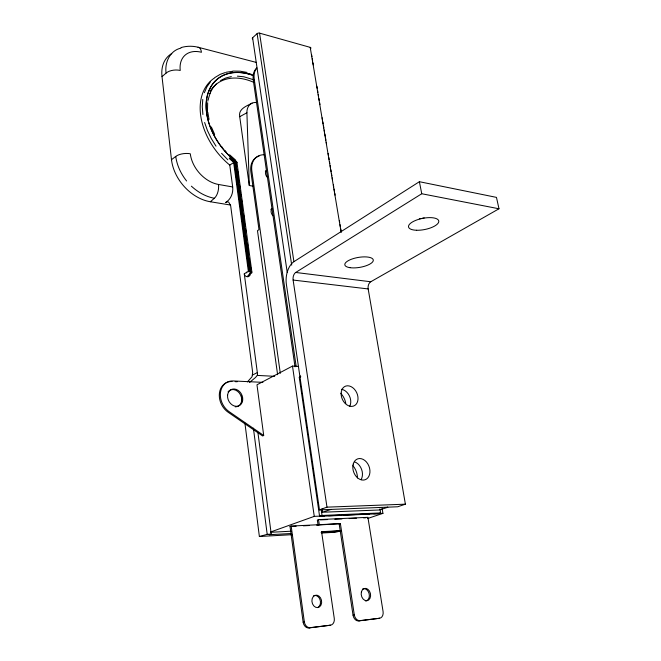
<?xml version="1.0" encoding="UTF-8"?>
<svg xmlns="http://www.w3.org/2000/svg" width="661" height="661" viewBox="0 0 661 661"><rect width="100%" height="100%" fill="white"/><g stroke="black" fill="none" stroke-linecap="round" stroke-linejoin="round"><path stroke-width="0.99" d="M236.96 162.391L251.891 272.117L251.535 273.464M202.762 99.447L202.266 106.76L202.894 114.502M247.404 381.901L252.048 376.737L252.676 372.465L230.648 205.637L228.706 202.134L227.698 201.795L225.541 202.53C230.92 199.432 233.383 192.938 232.68 186.947L229.755 165.093A60.415 41.858 50.9 0 1 214.61 77.907M207.661 102.744L207.455 111.957M207.86 101.116L208.05 99.547M249.536 382.455L255.477 377.514L257.278 375.415L257.517 373.969L244.281 273.811L247.396 271.845L250.469 271.357L249.461 274.769L246.884 276.604L246.289 276.455A2.727 2.066 56.2 0 1 244.281 273.811M208.306 99.167L210.107 93.201M204.34 92.722L206.967 86.74L210.562 81.609M235.737 160.788L235.547 161.226A57.557 39.718 50.9 0 1 207.058 97.126A57.557 39.718 50.9 0 1 253.213 75.486M209.851 93.598L212.594 88.376L216.221 83.98M379.943 508.879L380.612 512.928L378.117 513.762L319.602 516.348L299.268 377.481L300.458 375.828M252.75 38.925A1.768 0.958 -7.4 0 1 252.601 37.768L257.112 33.628A1.776 0.975 -7.6 0 1 259.566 33.133L310.216 47.369A1.71 0.909 -9.4 0 1 310.571 48.608M230.565 205.042L210.363 201.754A39.858 29.084 50 0 1 171.496 159.706L162.011 76.635L166.101 73.074A10.518 5.428 -4.8 0 1 180.238 70.454A28.654 19.69 47.7 0 1 201.456 52.269A10.287 5.032 -77.7 0 0 198.011 47.22C192.425 45.807 186.551 45.948 181.031 47.584M210.363 201.754L214.362 198.275A10.65 5.561 -80.8 0 0 218.502 184.469A29.15 21.061 50.2 0 1 190.294 153.765A10.816 4.858 -5.7 0 0 175.743 156.434L171.496 159.706M246.884 276.604L247.644 276.695L249.875 274.819L250.668 272.043L235.68 161.441A2.818 1.248 -7 0 1 236.58 163.036L236.357 162.176M229.755 165.093L235.547 161.358A57.697 39.817 50.9 0 1 206.926 97.126A57.697 39.817 50.9 0 1 253.122 75.346M419.388 181.709L294.071 261.574A17.731 10.427 -83.1 0 0 286.37 284.23L319.478 509.871L397.724 506.772L405.391 504.178L368.169 288.94A5.602 3.586 -83.2 0 1 370.755 281.76L498.989 208.777L496.469 197.383L419.388 181.709L421.751 193.747L498.989 208.777M319.478 509.871L326.98 507.152L293.12 280.049A5.908 3.479 -83.1 0 1 295.707 272.464L421.751 193.747M215.032 77.444L220.278 74.305L225.327 72.536M252.097 103.124C246.743 105.975 238.059 108.9 239.72 116.691L249.288 185.501L253.345 186.22M239.72 116.691L246.908 112.767A13.493 10.171 61.6 0 1 256.592 102.554M298.648 366.442L292.493 366.078L256.972 384.785L263.706 435.483L262.632 435.979L228.119 412.224A17.393 13.98 63.5 0 1 219.435 393.088A17.393 13.98 63.5 0 1 232.061 381.504M299.268 377.481L300.796 376.696M252.659 374.936L257.46 372.548M220.625 80.518L225.707 78.031L231.342 76.577M331.136 509.408L322.188 512.25L379.274 509.986L387.825 507.276L387.131 507.194M270.539 532.006L314.264 516.373L324.518 515.927M340.448 530.651L321.577 531.684L334.268 618.399A6.313 4.784 79.6 0 1 330.434 625.207L308.935 627.95A6.395 4.924 80.3 0 1 303.143 622.183L290.022 526.487L291.171 526.073L340.39 523.628L354.296 614.862A6.379 4.734 78.6 0 0 359.989 620.621L379.505 618.275A6.288 4.594 78.1 0 0 383.074 611.532L367.913 517.332L318.536 519.62L317.338 520.042L318.073 525.098L319.271 524.677L318.536 519.62M319.602 516.348L322.047 515.473L380.612 512.928M316.66 525.148L340.39 523.628M367.367 518.596L382.934 513.357L382.091 508.276M244.917 423.131L259.376 536.501L267.201 534.344L271.25 534.121L257.889 432.319M271.25 534.121L269.068 534.724L291.46 533.493M303.143 622.183L304.341 621.885A6.403 4.924 80.2 0 0 310.133 627.661L330.434 625.207A6.304 4.784 79.6 0 1 329.219 625.496M339.184 524.033L353.04 615.168L354.296 614.862M308.935 627.95L310.133 627.661M353.04 615.168A6.37 4.726 78.7 0 0 358.725 620.919L359.989 620.621M358.725 620.919L379.505 618.275M340.803 530.981L335.218 532.27L321.899 533.014M180.899 48.154C169.935 50.492 164.49 62.696 166.101 73.074M226.161 72.247L232.556 71.297M232.961 71.074L240.117 71.19L247.074 72.437M321.403 532.031L340.266 530.99M321.32 532.287L339.597 531.279L321.188 532.617M259.376 536.501L292.17 534.675M270.597 532.303L291.088 531.204M250.18 275.059L248.586 274.869M290.022 526.487L296.169 526.173M303.341 525.817L309.488 525.512M320.428 519.901L327.625 519.563M334.821 519.232L342.018 518.893M349.215 518.555L356.411 518.224M363.608 517.885L365.665 517.794M328.616 515.745L339.886 515.25M343.993 515.068L355.263 514.572M359.361 514.39L369.606 513.944M373.713 513.762L382.934 513.357M326.98 507.152L405.391 504.178M235.142 381.653L237.192 381.752M262.904 382.355L233.093 380.943A17.417 13.98 63.5 0 0 220.477 392.527A17.417 13.98 63.5 0 0 229.16 411.687L263.706 435.483M257.278 375.415L274.687 376.316M237.406 76.155L243.76 76.767L253.915 79.832M293.12 280.049L368.169 288.94M295.707 272.464L370.755 281.76M218.502 184.469L232.68 186.947M214.362 198.275C205.678 196.672 197.829 192.111 191.384 186.171M198.011 47.22L256.385 62.44M250.593 271.374L251.891 272.117M248.85 73.528L251.378 74.346M230.144 157.458L234.952 161.639L249.817 271.365M229.714 157.962L234.3 161.97L249.106 271.44M229.235 158.483L233.639 162.325L248.379 271.564M229.565 154.74L235.795 160.259M221.584 153.311L227.838 159.822M224.748 150.452L226.136 151.98M221.559 146.478L222.757 148.114M186.592 180.982C180.974 173.876 176.941 165.457 175.743 156.434M216.015 146.155L211.264 138.513L207.438 130.564L204.629 122.5M211.355 126.978L214.66 134.447M211.049 127.771L212.156 130.267M209.033 119.443L207.835 112.387M246.553 272.241L246.735 272.894M311.595 54.714L311.934 56.747M312.281 58.779L312.62 60.82M312.959 62.853L313.297 64.885M316.875 86.261L317.214 88.293M317.553 90.326L317.9 92.366M318.238 94.399L318.577 96.432M318.916 98.472L319.255 100.505M319.602 102.538L319.941 104.578M322.155 117.807L322.494 119.839M322.832 121.872L323.171 123.913M323.518 125.945L323.857 127.978M324.196 130.019L324.534 132.051M324.882 134.084L325.22 136.125M325.559 138.157L325.898 140.19M326.237 142.231L326.584 144.263M328.112 153.426L328.451 155.459M328.798 157.492L329.137 159.532M329.475 161.565L329.814 163.597M330.153 165.63L330.5 167.671M330.839 169.703L331.178 171.736M331.516 173.777L331.863 175.809M332.202 177.842L332.541 179.883M333.392 184.973L333.731 187.005M334.069 189.038L334.416 191.079M334.755 193.111L335.094 195.144M339.349 220.584L339.696 222.625M340.035 224.657L340.374 226.69M340.712 228.731L341.051 230.763M310.216 47.369L341.192 232.515M259.566 33.133L293.897 261.582M257.112 33.628L291.699 265.144M252.601 37.768L287.213 272.315M322.13 508.896L322.576 511.961M321.155 509.383L322.047 515.473M296.136 366.219L254.245 79.303A21.929 14.583 50.6 0 1 256.889 67.976M295.021 366.805L253.279 80.146A21.904 14.583 50.6 0 1 256.6 68.141M292.493 366.078L314.264 516.373M280.305 373.325L251.866 171.166A22.003 15.534 53 0 1 264.375 154.748M277.62 374.721L257.484 230.681L258.988 229.631L250.891 171.918A21.978 15.534 53 0 1 259.12 156.054M291.171 526.073L304.341 621.885M237.687 171.174L237.968 173.207M238.241 175.239L238.514 177.272M238.935 180.321L239.208 182.353M239.621 185.402L239.902 187.435M240.315 190.484L240.587 192.516M240.868 194.557L241.141 196.59M241.554 199.639L241.835 201.671M242.248 204.72L242.529 206.753M243.628 214.883L243.909 216.915M244.182 218.948L244.463 220.989M244.876 224.038L245.148 226.07M245.561 229.119L245.842 231.152M247.503 243.347L247.776 245.388M248.189 248.437L248.47 250.469M250.122 262.665L250.403 264.697M250.816 267.746L251.089 269.779M235.547 161.358L250.469 271.357M253.403 428.188L267.201 534.344M241.397 395.551L242.182 401.681M246.908 112.767L249.288 185.501M162.011 76.635A39.189 27.217 47.5 0 1 171.761 53.541M210.099 91.367A54.392 37.685 50.9 0 1 253.717 82.319M249.569 274.439A2.727 2.066 56.2 0 1 247.644 276.695M228.045 391.857A8.99 7.221 63.5 0 1 240.654 395.138A8.99 7.221 63.5 0 1 235.233 406.862M272.927 215.75A5.511 3.966 54.6 0 1 271.902 208.678M267.35 177.429A5.453 3.85 53.1 0 1 266.342 170.53M317.685 607.591A6.288 4.825 78.8 0 1 312.174 598.709A6.288 4.825 78.8 0 1 320.494 597.817A6.288 4.825 78.8 0 1 317.685 607.591A6.279 4.825 78.8 0 0 320.007 599.601A6.279 4.825 78.8 0 0 313.512 595.809M270.903 209.388A5.503 3.966 54.6 0 1 271.712 208.752M265.367 171.273A5.453 3.85 53 0 1 266.176 170.678M362.534 589.017A6.263 4.635 77.4 0 1 369.102 593.595A6.263 4.635 77.4 0 1 365.624 601.047M379.389 618.217A6.279 4.594 78.1 0 1 378.232 618.572M340.969 393.584A14.501 10.807 65.8 0 1 345.786 403.466M352.916 465.65A14.955 11.204 70.3 0 1 357.469 477.961M424.205 217.882A15.335 5.809 -11.2 0 1 422.272 218.304M421.297 218.477A15.335 5.809 -11.2 0 1 419.347 218.75M354.478 461.841A11.006 8.188 70.1 0 1 361.08 479.655M341.497 389.288A10.667 7.891 65.7 0 1 349.363 395.832A10.667 7.891 65.7 0 1 349.76 406.242M227.591 395.187A8.998 7.221 63.5 0 0 238.191 406.085A8.998 7.221 63.5 0 0 239.679 391.684A8.998 7.221 63.5 0 0 227.591 395.187M361.402 591.876A6.271 4.635 77.3 0 0 366.88 600.725A6.271 4.635 77.3 0 0 369.408 591.025A6.271 4.635 77.3 0 0 361.402 591.876M416.637 230.259A15.393 5.676 -11.2 0 0 438.78 221.138A15.393 5.676 -11.2 0 0 415.538 220.452A15.393 5.676 -11.2 0 0 416.637 230.259M350.016 267.68A14.426 5.024 -9.7 0 0 373.118 261.112A14.426 5.024 -9.7 0 0 354.056 258.377A14.426 5.024 -9.7 0 0 350.016 267.68M341.134 393.171A10.741 7.899 65.6 0 0 353.371 406.127A10.741 7.899 65.6 0 0 354.213 388.999A10.741 7.899 65.6 0 0 341.134 393.171M353.222 464.063A11.08 8.188 70 0 0 363.178 480.093A11.08 8.188 70 0 0 367.756 463.782A11.08 8.188 70 0 0 353.222 464.063"/></g></svg>
